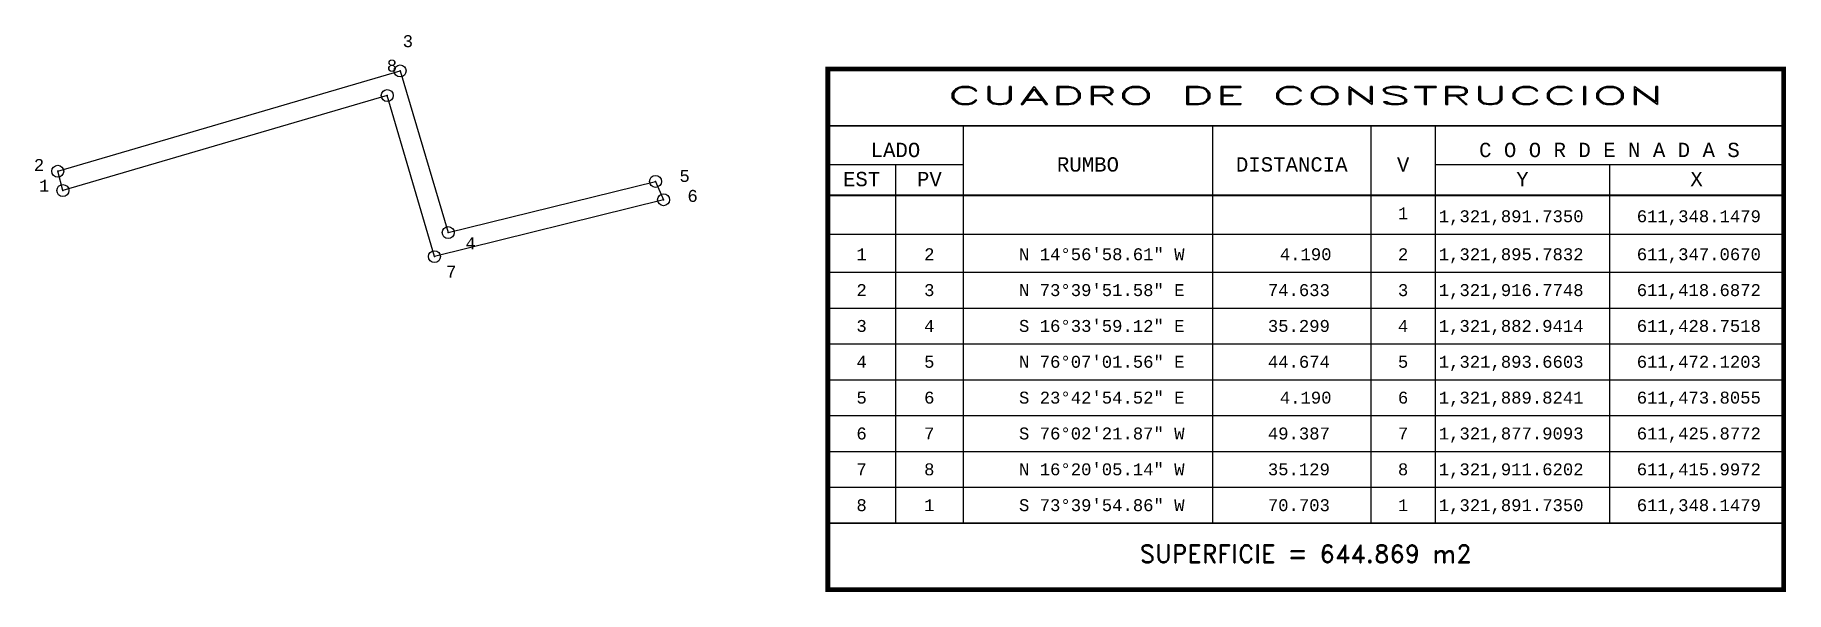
# Model space of a CAD drawing. Header units: millimetres. Extents: x 611342 to 611709, y 1321808 to 1321924.
import ezdxf
from ezdxf.enums import TextEntityAlignment as Align

# ---------------------------------------------------------------- set-up
doc = ezdxf.new("R2010")
doc.units = ezdxf.units.MM
doc.header["$PDMODE"] = 32
doc.header["$PDSIZE"] = 2.5
for name, color, linetype in [('CVL_CUADCON', 1, 'Continuous'), ('CVL_CUADCON_LIN', 8, 'Continuous'), ('CVL_CUADCON_TIT', 1, 'Continuous'), ('CVL_CUADCON_TX', 2, 'Continuous'), ('CVL_PUNTO', 2, 'Continuous'), ('CVL_PUNTO_NUM', 2, 'Continuous')]:
    doc.layers.add(name, color=color, linetype=linetype)
doc.styles.add('HUECA1', font='hueca1.shx')
doc.styles.add('MONOTXT4', font='monotxt4.shx')

msp = doc.modelspace()

# ---------------------------------------------------------------- linework, layer by layer
at = {"layer": 'CVL_CUADCON', "color": 1, "linetype": 'Continuous', "const_width": 1, "flags": 128}
msp.add_lwpolyline([(611508.15, 1321917.16), (611708.08, 1321917.16), (611708.08, 1321808.24), (611508.15, 1321808.24)], close=True, dxfattribs=at)
at = {"layer": 'CVL_CUADCON', "color": 1, "linetype": 'Continuous', "const_width": 0.375, "flags": 128}
for points in [[(611508.15, 1321905.29), (611708.08, 1321905.29)], [(611508.15, 1321890.74), (611708.08, 1321890.74)], [(611508.15, 1321822.16), (611708.08, 1321822.16)]]:
    msp.add_lwpolyline(points, dxfattribs=at)
at = {"layer": 'CVL_CUADCON_LIN', "color": 8, "linetype": 'Continuous'}
for p, q in [((611536.47, 1321905.29), (611536.47, 1321822.16)), ((611588.65, 1321905.29), (611588.65, 1321822.16)), ((611621.75, 1321905.29), (611621.75, 1321822.16)), ((611635.22, 1321905.29), (611635.22, 1321822.16)), ((611508.15, 1321897.22), (611536.47, 1321897.22)), ((611522.3, 1321897.22), (611522.3, 1321822.16)), ((611635.22, 1321897.22), (611708.08, 1321897.22)), ((611671.65, 1321897.22), (611671.65, 1321822.16)), ((611508.15, 1321882.61), (611708.08, 1321882.61)), ((611508.15, 1321874.66), (611708.08, 1321874.66)), ((611508.15, 1321867.16), (611708.08, 1321867.16)), ((611508.15, 1321859.66), (611708.08, 1321859.66)), ((611508.15, 1321852.16), (611708.08, 1321852.16)), ((611508.15, 1321844.66), (611708.08, 1321844.66)), ((611508.15, 1321837.16), (611708.08, 1321837.16)), ((611508.15, 1321829.66), (611708.08, 1321829.66)), ((611508.15, 1321822.16), (611708.08, 1321822.16))]:
    msp.add_line(p, q, dxfattribs=at)
at = {"layer": 'CVL_CUADCON_TIT', "color": 7, "ltscale": 0.5, "flags": 128}
msp.add_lwpolyline([(611348.15, 1321891.74), (611347.07, 1321895.78), (611418.69, 1321916.77), (611428.75, 1321882.94), (611472.12, 1321893.66), (611473.81, 1321889.82), (611425.88, 1321877.91), (611416, 1321911.62), (611348.15, 1321891.74)], dxfattribs=at)
at = {"layer": 'CVL_PUNTO', "color": 2}
for p in [(611418.69, 1321916.77), (611416, 1321911.62), (611347.07, 1321895.78), (611348.15, 1321891.74), (611472.12, 1321893.66), (611473.81, 1321889.82), (611428.75, 1321882.94), (611425.88, 1321877.91)]:
    msp.add_point(p, dxfattribs=at)

# ---------------------------------------------------------------- texts
at = {"layer": 'CVL_CUADCON_TIT', "color": 1, "style": 'HUECA1', "width": 1.758658}
msp.add_text('CUADRO DE CONSTRUCCION', height=3.75, dxfattribs=at).set_placement((611533.15, 1321909.74), (611683.08, 1321909.74), align=Align.FIT)
at = {"layer": 'CVL_CUADCON_TIT', "color": 1, "style": 'MONOTXT4'}
for s, p in [('LADO', (611522.3, 1321898.74)), ('C O O R D E N A D A S', (611671.65, 1321898.74)), ('EST', (611515.22, 1321892.65)), ('PV', (611529.4, 1321892.65)), ('Y', (611653.45, 1321892.65)), ('X', (611689.87, 1321892.65))]:
    msp.add_text(s, height=3, dxfattribs=at).set_placement(p, align=Align.CENTER)
at = {"layer": 'CVL_CUADCON_TIT', "color": 1}
for s, height, style, p in [('RUMBO', 3, 'MONOTXT4', (611562.57, 1321897.21)), ('DISTANCIA', 3, 'MONOTXT4', (611605.2, 1321897.21)), ('V', 3, 'MONOTXT4', (611628.5, 1321897.21)), ('SUPERFICIE = 644.869 m2', 3.75, 'HUECA1', (611608.11, 1321815.74))]:
    msp.add_text(s, height=height, dxfattribs=dict(at, style=style)).set_placement(p, align=Align.MIDDLE)
at = {"layer": 'CVL_CUADCON_TX', "color": 2, "style": 'MONOTXT4'}
for s, p in [('1', (611628.49, 1321885.73)), ('1', (611515.22, 1321877.16)), ('2', (611529.38, 1321877.16)), ('2', (611628.49, 1321877.16)), ('2', (611515.22, 1321869.66)), ('3', (611529.38, 1321869.66)), ('3', (611628.49, 1321869.66)), ('3', (611515.22, 1321862.16)), ('4', (611529.38, 1321862.16)), ('4', (611628.49, 1321862.16)), ('4', (611515.22, 1321854.66)), ('5', (611529.38, 1321854.66)), ('5', (611628.49, 1321854.66)), ('5', (611515.22, 1321847.16)), ('6', (611529.38, 1321847.16)), ('6', (611628.49, 1321847.16)), ('6', (611515.22, 1321839.66)), ('7', (611529.38, 1321839.66)), ('7', (611628.49, 1321839.66)), ('7', (611515.22, 1321832.16)), ('8', (611529.38, 1321832.16)), ('8', (611628.49, 1321832.16)), ('8', (611515.22, 1321824.66)), ('1', (611529.38, 1321824.66)), ('1', (611628.49, 1321824.66))]:
    msp.add_text(s, height=2.5, dxfattribs=at).set_placement(p, align=Align.CENTER)
for s, p in [('1,321,891.7350', (611635.95, 1321885.11)), ('611,348.1479', (611677.37, 1321885.11)), ('N 14%%d56\'58.61" W', (611548.15, 1321877.16)), ('4.190', (611602.7, 1321877.16)), ('1,321,895.7832', (611635.95, 1321877.16)), ('611,347.0670', (611677.37, 1321877.16)), ('N 73%%d39\'51.58" E', (611548.15, 1321869.66)), ('74.633', (611600.2, 1321869.66)), ('1,321,916.7748', (611635.95, 1321869.66)), ('611,418.6872', (611677.37, 1321869.66)), ('S 16%%d33\'59.12" E', (611548.15, 1321862.16)), ('35.299', (611600.2, 1321862.16)), ('1,321,882.9414', (611635.95, 1321862.16)), ('611,428.7518', (611677.37, 1321862.16)), ('N 76%%d07\'01.56" E', (611548.15, 1321854.66)), ('44.674', (611600.2, 1321854.66)), ('1,321,893.6603', (611635.95, 1321854.66)), ('611,472.1203', (611677.37, 1321854.66)), ('S 23%%d42\'54.52" E', (611548.15, 1321847.16)), ('4.190', (611602.7, 1321847.16)), ('1,321,889.8241', (611635.95, 1321847.16)), ('611,473.8055', (611677.37, 1321847.16)), ('S 76%%d02\'21.87" W', (611548.15, 1321839.66)), ('49.387', (611600.2, 1321839.66)), ('1,321,877.9093', (611635.95, 1321839.66)), ('611,425.8772', (611677.37, 1321839.66)), ('N 16%%d20\'05.14" W', (611548.15, 1321832.16)), ('35.129', (611600.2, 1321832.16)), ('1,321,911.6202', (611635.95, 1321832.16)), ('611,415.9972', (611677.37, 1321832.16)), ('S 73%%d39\'54.86" W', (611548.15, 1321824.66)), ('70.703', (611600.2, 1321824.66)), ('1,321,891.7350', (611635.95, 1321824.66)), ('611,348.1479', (611677.37, 1321824.66))]:
    msp.add_text(s, height=2.5, dxfattribs=at).set_placement(p)
at = {"layer": 'CVL_PUNTO_NUM', "color": 2, "style": 'MONOTXT4'}
for s, p in [('3', (611419.23, 1321921.75)), ('8', (611415.9, 1321916.62)), ('2', (611342.07, 1321895.84)), ('5', (611477.12, 1321893.54)), ('1', (611343.15, 1321891.49)), ('6', (611478.79, 1321889.37)), ('4', (611432.34, 1321879.46)), ('7', (611428.32, 1321873.54))]:
    msp.add_text(s, height=2.5, dxfattribs=at).set_placement(p)

doc.saveas('drawing.dxf')
